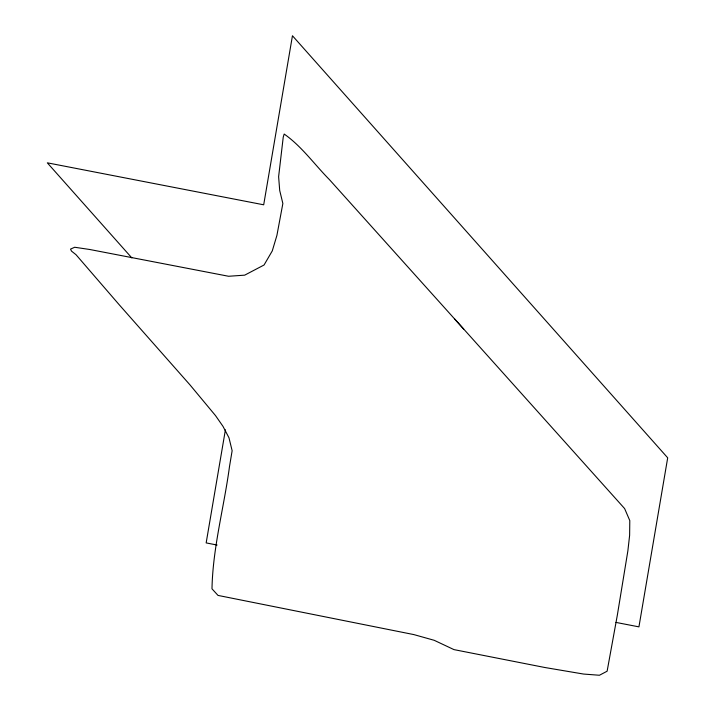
<?xml version="1.0" encoding="UTF-8"?>
<svg xmlns="http://www.w3.org/2000/svg" width="715" height="715" viewBox="0 0 715 715"><rect width="100%" height="100%" fill="white"/><g stroke="black" fill="none" stroke-linecap="round" stroke-linejoin="round"><path stroke-width="1.07" d="M225.404 429.84L206.161 542.908L217.092 545.036M615.981 622.416L638.933 626.867L667.694 457.815L292.453 35.75L263.692 204.803L47.306 162.823L131.846 257.918M463.713 329.07L624.615 508.571L629.79 520.591L629.629 535.285L627.868 550.899L617.376 614.927L607.124 671.206L599.438 675.255L583.583 674.057L544.866 667.506L453.971 649.613L434.219 640.309L413.842 634.589L218.021 595.416L211.989 588.82C212.784 547.619 224.036 507.346 229.488 466.618L232.134 450.727L228.988 437.795L223 426.363L215.528 415.621L189.904 384.795L119.226 304.769L75.978 254.665L71.5 251.117L70.526 249.106L74.7 247.256L89.777 249.499L228.585 276.267L244.682 275.159L264.05 265.006L272.281 250.894L276.911 235.396L282.863 203.498L279.708 190.494L278.618 176.703L283.238 137.146L284.177 134.045C301.766 146.361 314.466 164.53 329.517 179.715L463.695 329.07L454.74 319.096"/></g></svg>
